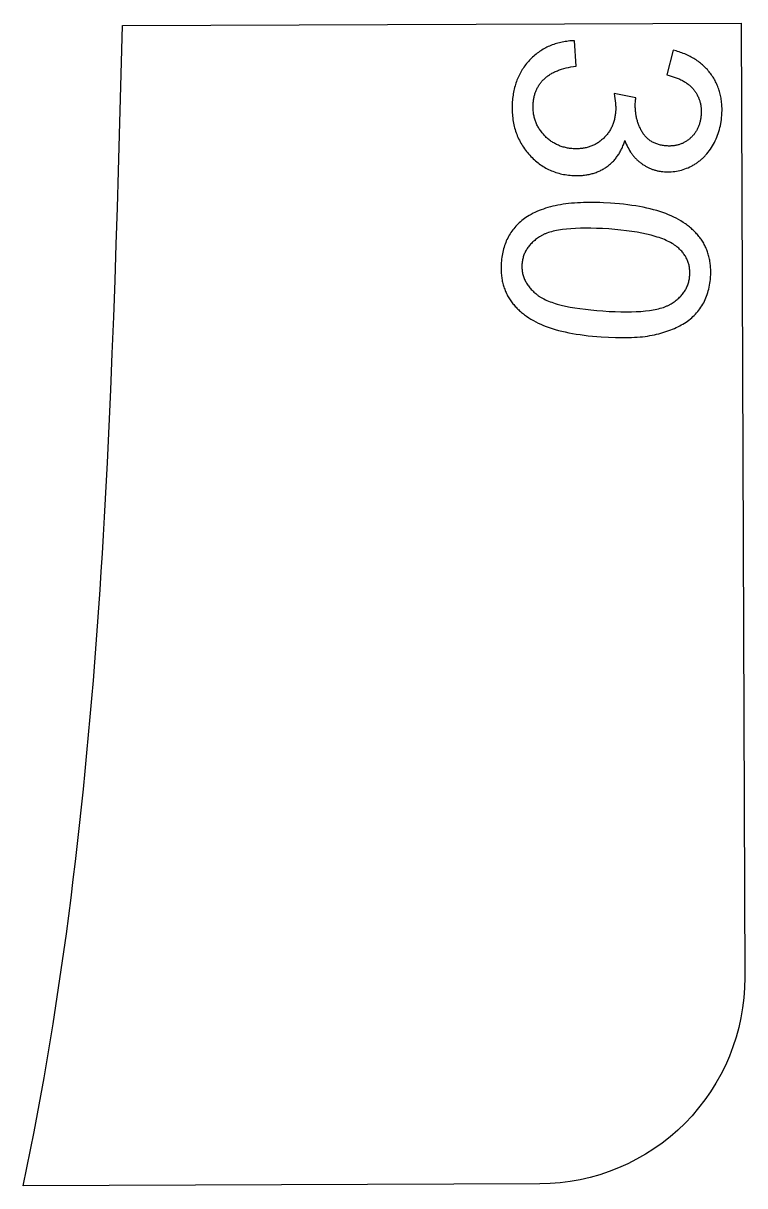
# Model space of a CAD drawing. Extents: x -16189 to 5251, y 3521 to 4024.
# Drawn here: x -4747.4 to -4571.9, y 3703.3 to 3985.9 of the extents above; entities that cross this region are included whole.
import ezdxf

# ---------------------------------------------------------------- set-up
doc = ezdxf.new("R2010")
doc.units = 0
doc.layers.add('LAYER_03', color=7, linetype='CONTINUOUS')

msp = doc.modelspace()

# ---------------------------------------------------------------- linework, layer by layer
at = {"layer": 'LAYER_03'}
for p, q in [((-4622.45, 3940.16), (-4622.94, 3939.94)), ((-4621.95, 3940.37), (-4622.45, 3940.16)), ((-4621.43, 3940.57), (-4621.95, 3940.37)), ((-4620.89, 3940.76), (-4621.43, 3940.57)), ((-4620.35, 3940.94), (-4620.89, 3940.76)), ((-4619.78, 3941.11), (-4620.35, 3940.94)), ((-4619.2, 3941.27), (-4619.78, 3941.11)), ((-4618.61, 3941.42), (-4619.2, 3941.27)), ((-4618, 3941.55), (-4618.61, 3941.42)), ((-4617.38, 3941.68), (-4618, 3941.55)), ((-4616.74, 3941.8), (-4617.38, 3941.68)), ((-4616.09, 3941.9), (-4616.74, 3941.8)), ((-4615.43, 3941.99), (-4616.09, 3941.9)), ((-4614.75, 3942.08), (-4615.43, 3941.99)), ((-4614.05, 3942.15), (-4614.75, 3942.08)), ((-4613.34, 3942.21), (-4614.05, 3942.15)), ((-4612.62, 3942.26), (-4613.34, 3942.21)), ((-4611.88, 3942.3), (-4612.62, 3942.26)), ((-4611.12, 3942.33), (-4611.88, 3942.3)), ((-4610.36, 3942.35), (-4611.12, 3942.33)), ((-4609.57, 3942.36), (-4610.36, 3942.35)), ((-4608.78, 3942.36), (-4609.57, 3942.36)), ((-4607.96, 3942.34), (-4608.78, 3942.36)), ((-4607.14, 3942.32), (-4607.96, 3942.34)), ((-4606.3, 3942.29), (-4607.14, 3942.32)), ((-4604.57, 3942.19), (-4606.3, 3942.29)), ((-4603.48, 3942.1), (-4604.57, 3942.19)), ((-4602.42, 3942.01), (-4603.48, 3942.1)), ((-4601.38, 3941.9), (-4602.42, 3942.01)), ((-4600.37, 3941.78), (-4601.38, 3941.9)), ((-4599.4, 3941.65), (-4600.37, 3941.78)), ((-4598.44, 3941.5), (-4599.4, 3941.65)), ((-4597.52, 3941.34), (-4598.44, 3941.5)), ((-4596.63, 3941.17), (-4597.52, 3941.34)), ((-4595.76, 3940.99), (-4596.63, 3941.17)), ((-4594.92, 3940.8), (-4595.76, 3940.99)), ((-4594.11, 3940.59), (-4594.92, 3940.8)), ((-4593.32, 3940.37), (-4594.11, 3940.59)), ((-4592.57, 3940.14), (-4593.32, 3940.37)), ((-4591.84, 3939.9), (-4592.57, 3940.14)), ((-4626.76, 3937.41), (-4627.05, 3937.14)), ((-4626.47, 3937.67), (-4626.76, 3937.41)), ((-4626.16, 3937.93), (-4626.47, 3937.67)), ((-4625.84, 3938.18), (-4626.16, 3937.93)), ((-4625.52, 3938.43), (-4625.84, 3938.18)), ((-4625.18, 3938.67), (-4625.52, 3938.43)), ((-4624.76, 3938.94), (-4625.18, 3938.67)), ((-4624.33, 3939.21), (-4624.76, 3938.94)), ((-4623.88, 3939.46), (-4624.33, 3939.21)), ((-4623.42, 3939.71), (-4623.88, 3939.46)), ((-4622.94, 3939.94), (-4623.42, 3939.71)), ((-4591.14, 3939.64), (-4591.84, 3939.9)), ((-4590.47, 3939.37), (-4591.14, 3939.64)), ((-4589.82, 3939.09), (-4590.47, 3939.37)), ((-4589.19, 3938.8), (-4589.82, 3939.09)), ((-4588.59, 3938.5), (-4589.19, 3938.8)), ((-4588, 3938.18), (-4588.59, 3938.5)), ((-4587.43, 3937.85), (-4588, 3938.18)), ((-4586.89, 3937.5), (-4587.43, 3937.85)), ((-4586.36, 3937.15), (-4586.89, 3937.5)), ((-4629.2, 3934.39), (-4629.4, 3934.05)), ((-4629, 3934.72), (-4629.2, 3934.39)), ((-4628.79, 3935.05), (-4629, 3934.72)), ((-4628.57, 3935.37), (-4628.79, 3935.05)), ((-4628.34, 3935.68), (-4628.57, 3935.37)), ((-4628.1, 3935.98), (-4628.34, 3935.68)), ((-4627.86, 3936.28), (-4628.1, 3935.98)), ((-4627.6, 3936.57), (-4627.86, 3936.28)), ((-4627.33, 3936.86), (-4627.6, 3936.57)), ((-4627.05, 3937.14), (-4627.33, 3936.86)), ((-4621.13, 3934.4), (-4621.27, 3934.32)), ((-4620.98, 3934.47), (-4621.13, 3934.4)), ((-4620.83, 3934.54), (-4620.98, 3934.47)), ((-4620.68, 3934.62), (-4620.83, 3934.54)), ((-4620.52, 3934.69), (-4620.68, 3934.62)), ((-4620.36, 3934.75), (-4620.52, 3934.69)), ((-4620.02, 3934.89), (-4620.36, 3934.75)), ((-4619.67, 3935.01), (-4620.02, 3934.89)), ((-4619.3, 3935.13), (-4619.67, 3935.01)), ((-4618.91, 3935.24), (-4619.3, 3935.13)), ((-4618.52, 3935.34), (-4618.91, 3935.24)), ((-4618.1, 3935.44), (-4618.52, 3935.34)), ((-4617.67, 3935.53), (-4618.1, 3935.44)), ((-4617.22, 3935.62), (-4617.67, 3935.53)), ((-4616.76, 3935.7), (-4617.22, 3935.62)), ((-4616.28, 3935.77), (-4616.76, 3935.7)), ((-4615.28, 3935.89), (-4616.28, 3935.77)), ((-4614.22, 3935.98), (-4615.28, 3935.89)), ((-4613.09, 3936.05), (-4614.22, 3935.98)), ((-4611.9, 3936.09), (-4613.09, 3936.05)), ((-4610.65, 3936.11), (-4611.9, 3936.09)), ((-4609.33, 3936.09), (-4610.65, 3936.11)), ((-4607.95, 3936.06), (-4609.33, 3936.09)), ((-4606.51, 3935.99), (-4607.95, 3936.06)), ((-4605.01, 3935.9), (-4606.51, 3935.99)), ((-4603.51, 3935.78), (-4605.01, 3935.9)), ((-4602.06, 3935.64), (-4603.51, 3935.78)), ((-4600.69, 3935.48), (-4602.06, 3935.64)), ((-4599.37, 3935.3), (-4600.69, 3935.48)), ((-4598.11, 3935.1), (-4599.37, 3935.3)), ((-4596.92, 3934.88), (-4598.11, 3935.1)), ((-4595.79, 3934.64), (-4596.92, 3934.88)), ((-4594.72, 3934.38), (-4595.79, 3934.64)), ((-4593.71, 3934.1), (-4594.72, 3934.38)), ((-4586.1, 3936.97), (-4586.36, 3937.15)), ((-4585.85, 3936.78), (-4586.1, 3936.97)), ((-4585.61, 3936.59), (-4585.85, 3936.78)), ((-4585.37, 3936.4), (-4585.61, 3936.59)), ((-4585.13, 3936.21), (-4585.37, 3936.4)), ((-4584.9, 3936.01), (-4585.13, 3936.21)), ((-4584.68, 3935.81), (-4584.9, 3936.01)), ((-4584.46, 3935.6), (-4584.68, 3935.81)), ((-4584.24, 3935.4), (-4584.46, 3935.6)), ((-4584.03, 3935.19), (-4584.24, 3935.4)), ((-4583.83, 3934.97), (-4584.03, 3935.19)), ((-4583.63, 3934.76), (-4583.83, 3934.97)), ((-4583.43, 3934.54), (-4583.63, 3934.76)), ((-4583.24, 3934.31), (-4583.43, 3934.54)), ((-4630.34, 3931.87), (-4630.46, 3931.49)), ((-4630.21, 3932.25), (-4630.34, 3931.87)), ((-4630.06, 3932.63), (-4630.21, 3932.25)), ((-4629.91, 3932.99), (-4630.06, 3932.63)), ((-4629.75, 3933.35), (-4629.91, 3932.99)), ((-4629.58, 3933.7), (-4629.75, 3933.35)), ((-4629.4, 3934.05), (-4629.58, 3933.7)), ((-4624.52, 3931.58), (-4624.67, 3931.38)), ((-4624.36, 3931.79), (-4624.52, 3931.58)), ((-4624.19, 3931.99), (-4624.36, 3931.79)), ((-4624.01, 3932.19), (-4624.19, 3931.99)), ((-4623.82, 3932.38), (-4624.01, 3932.19)), ((-4623.63, 3932.58), (-4623.82, 3932.38)), ((-4623.43, 3932.76), (-4623.63, 3932.58)), ((-4623.22, 3932.95), (-4623.43, 3932.76)), ((-4623.01, 3933.13), (-4623.22, 3932.95)), ((-4622.78, 3933.31), (-4623.01, 3933.13)), ((-4622.55, 3933.49), (-4622.78, 3933.31)), ((-4622.31, 3933.66), (-4622.55, 3933.49)), ((-4622.06, 3933.83), (-4622.31, 3933.66)), ((-4621.81, 3934), (-4622.06, 3933.83)), ((-4621.55, 3934.16), (-4621.81, 3934)), ((-4621.41, 3934.24), (-4621.55, 3934.16)), ((-4621.27, 3934.32), (-4621.41, 3934.24)), ((-4593.23, 3933.95), (-4593.71, 3934.1)), ((-4592.77, 3933.8), (-4593.23, 3933.95)), ((-4592.32, 3933.64), (-4592.77, 3933.8)), ((-4591.88, 3933.48), (-4592.32, 3933.64)), ((-4591.47, 3933.31), (-4591.88, 3933.48)), ((-4591.06, 3933.14), (-4591.47, 3933.31)), ((-4590.68, 3932.96), (-4591.06, 3933.14)), ((-4590.3, 3932.77), (-4590.68, 3932.96)), ((-4589.95, 3932.58), (-4590.3, 3932.77)), ((-4589.61, 3932.39), (-4589.95, 3932.58)), ((-4589.28, 3932.19), (-4589.61, 3932.39)), ((-4588.97, 3931.99), (-4589.28, 3932.19)), ((-4588.82, 3931.88), (-4588.97, 3931.99)), ((-4588.68, 3931.78), (-4588.82, 3931.88)), ((-4588.54, 3931.67), (-4588.68, 3931.78)), ((-4588.4, 3931.56), (-4588.54, 3931.67)), ((-4588.19, 3931.39), (-4588.4, 3931.56)), ((-4583.06, 3934.09), (-4583.24, 3934.31)), ((-4582.88, 3933.86), (-4583.06, 3934.09)), ((-4582.7, 3933.62), (-4582.88, 3933.86)), ((-4582.53, 3933.39), (-4582.7, 3933.62)), ((-4582.37, 3933.15), (-4582.53, 3933.39)), ((-4582.21, 3932.91), (-4582.37, 3933.15)), ((-4582.06, 3932.66), (-4582.21, 3932.91)), ((-4581.91, 3932.42), (-4582.06, 3932.66)), ((-4581.77, 3932.16), (-4581.91, 3932.42)), ((-4581.64, 3931.91), (-4581.77, 3932.16)), ((-4581.51, 3931.65), (-4581.64, 3931.91)), ((-4581.39, 3931.39), (-4581.51, 3931.65)), ((-4631, 3929.03), (-4631.05, 3928.59)), ((-4630.93, 3929.45), (-4631, 3929.03)), ((-4630.86, 3929.87), (-4630.93, 3929.45)), ((-4630.77, 3930.29), (-4630.86, 3929.87)), ((-4630.68, 3930.69), (-4630.77, 3930.29)), ((-4630.58, 3931.09), (-4630.68, 3930.69)), ((-4630.46, 3931.49), (-4630.58, 3931.09)), ((-4625.85, 3928.88), (-4625.92, 3928.63)), ((-4625.79, 3929.12), (-4625.85, 3928.88)), ((-4625.71, 3929.36), (-4625.79, 3929.12)), ((-4625.62, 3929.6), (-4625.71, 3929.36)), ((-4625.53, 3929.83), (-4625.62, 3929.6)), ((-4625.43, 3930.06), (-4625.53, 3929.83)), ((-4625.33, 3930.29), (-4625.43, 3930.06)), ((-4625.21, 3930.51), (-4625.33, 3930.29)), ((-4625.09, 3930.73), (-4625.21, 3930.51)), ((-4624.96, 3930.95), (-4625.09, 3930.73)), ((-4624.82, 3931.16), (-4624.96, 3930.95)), ((-4624.67, 3931.38), (-4624.82, 3931.16)), ((-4587.99, 3931.21), (-4588.19, 3931.39)), ((-4587.8, 3931.03), (-4587.99, 3931.21)), ((-4587.61, 3930.85), (-4587.8, 3931.03)), ((-4587.43, 3930.66), (-4587.61, 3930.85)), ((-4587.26, 3930.47), (-4587.43, 3930.66)), ((-4587.09, 3930.28), (-4587.26, 3930.47)), ((-4586.93, 3930.09), (-4587.09, 3930.28)), ((-4586.78, 3929.89), (-4586.93, 3930.09)), ((-4586.64, 3929.69), (-4586.78, 3929.89)), ((-4586.5, 3929.49), (-4586.64, 3929.69)), ((-4586.37, 3929.28), (-4586.5, 3929.49)), ((-4586.25, 3929.07), (-4586.37, 3929.28)), ((-4586.13, 3928.86), (-4586.25, 3929.07)), ((-4586.03, 3928.65), (-4586.13, 3928.86)), ((-4581.27, 3931.13), (-4581.39, 3931.39)), ((-4581.16, 3930.86), (-4581.27, 3931.13)), ((-4581.05, 3930.59), (-4581.16, 3930.86)), ((-4580.96, 3930.31), (-4581.05, 3930.59)), ((-4580.86, 3930.04), (-4580.96, 3930.31)), ((-4580.78, 3929.76), (-4580.86, 3930.04)), ((-4580.7, 3929.47), (-4580.78, 3929.76)), ((-4580.62, 3929.19), (-4580.7, 3929.47)), ((-4580.55, 3928.9), (-4580.62, 3929.19)), ((-4580.49, 3928.6), (-4580.55, 3928.9)), ((-4631.17, 3927.03), (-4631.18, 3926.69)), ((-4631.18, 3926.69), (-4631.18, 3926.36)), ((-4631.18, 3926.36), (-4631.18, 3926.04)), ((-4631.18, 3926.04), (-4631.17, 3925.71)), ((-4631.14, 3927.71), (-4631.17, 3927.03)), ((-4631.1, 3928.15), (-4631.14, 3927.71)), ((-4631.05, 3928.59), (-4631.1, 3928.15)), ((-4626.1, 3927.35), (-4626.12, 3927.09)), ((-4626.12, 3927.09), (-4626.12, 3926.83)), ((-4626.12, 3926.83), (-4626.12, 3926.57)), ((-4626.12, 3926.57), (-4626.11, 3926.32)), ((-4626.11, 3926.32), (-4626.09, 3926.06)), ((-4626.08, 3927.62), (-4626.1, 3927.35)), ((-4626.09, 3926.06), (-4626.07, 3925.81)), ((-4626.05, 3927.88), (-4626.08, 3927.62)), ((-4626.01, 3928.13), (-4626.05, 3927.88)), ((-4625.97, 3928.38), (-4626.01, 3928.13)), ((-4625.92, 3928.63), (-4625.97, 3928.38)), ((-4585.93, 3928.43), (-4586.03, 3928.65)), ((-4585.83, 3928.21), (-4585.93, 3928.43)), ((-4585.75, 3927.99), (-4585.83, 3928.21)), ((-4585.67, 3927.77), (-4585.75, 3927.99)), ((-4585.6, 3927.54), (-4585.67, 3927.77)), ((-4585.53, 3927.31), (-4585.6, 3927.54)), ((-4585.47, 3927.07), (-4585.53, 3927.31)), ((-4585.42, 3926.84), (-4585.47, 3927.07)), ((-4585.38, 3926.6), (-4585.42, 3926.84)), ((-4585.35, 3926.35), (-4585.38, 3926.6)), ((-4585.32, 3926.11), (-4585.35, 3926.35)), ((-4585.3, 3925.86), (-4585.32, 3926.11)), ((-4580.43, 3928.31), (-4580.49, 3928.6)), ((-4580.38, 3928.01), (-4580.43, 3928.31)), ((-4580.34, 3927.7), (-4580.38, 3928.01)), ((-4580.3, 3927.4), (-4580.34, 3927.7)), ((-4580.27, 3927.09), (-4580.3, 3927.4)), ((-4580.24, 3926.78), (-4580.27, 3927.09)), ((-4580.22, 3926.46), (-4580.24, 3926.78)), ((-4580.2, 3926.14), (-4580.22, 3926.46)), ((-4580.19, 3925.82), (-4580.2, 3926.14)), ((-4631.17, 3925.71), (-4631.16, 3925.39)), ((-4631.16, 3925.39), (-4631.13, 3925.07)), ((-4631.13, 3925.07), (-4631.11, 3924.76)), ((-4631.11, 3924.76), (-4631.07, 3924.45)), ((-4631.07, 3924.45), (-4631.04, 3924.14)), ((-4631.04, 3924.14), (-4630.99, 3923.84)), ((-4630.99, 3923.84), (-4630.94, 3923.53)), ((-4630.94, 3923.53), (-4630.88, 3923.24)), ((-4630.88, 3923.24), (-4630.82, 3922.94)), ((-4626.07, 3925.81), (-4626.03, 3925.56)), ((-4626.03, 3925.56), (-4625.99, 3925.31)), ((-4625.99, 3925.31), (-4625.94, 3925.07)), ((-4625.94, 3925.07), (-4625.88, 3924.82)), ((-4625.88, 3924.82), (-4625.81, 3924.58)), ((-4625.81, 3924.58), (-4625.74, 3924.34)), ((-4625.74, 3924.34), (-4625.65, 3924.1)), ((-4625.65, 3924.1), (-4625.56, 3923.87)), ((-4625.56, 3923.87), (-4625.46, 3923.63)), ((-4625.46, 3923.63), (-4625.35, 3923.4)), ((-4625.35, 3923.4), (-4625.24, 3923.17)), ((-4625.24, 3923.17), (-4625.11, 3922.95)), ((-4585.55, 3923.03), (-4585.49, 3923.28)), ((-4585.49, 3923.28), (-4585.43, 3923.54)), ((-4585.43, 3923.54), (-4585.39, 3923.79)), ((-4585.39, 3923.79), (-4585.35, 3924.05)), ((-4585.35, 3924.05), (-4585.32, 3924.31)), ((-4585.32, 3924.31), (-4585.3, 3924.58)), ((-4585.28, 3925.61), (-4585.3, 3925.86)), ((-4585.3, 3924.58), (-4585.28, 3924.84)), ((-4585.28, 3925.36), (-4585.28, 3925.61)), ((-4585.28, 3925.1), (-4585.28, 3925.36)), ((-4585.28, 3924.84), (-4585.28, 3925.1)), ((-4580.4, 3922.69), (-4580.33, 3923.17)), ((-4580.33, 3923.17), (-4580.28, 3923.66)), ((-4580.28, 3923.66), (-4580.24, 3924.16)), ((-4580.24, 3924.16), (-4580.2, 3924.83)), ((-4580.2, 3924.83), (-4580.19, 3925.16)), ((-4580.19, 3925.49), (-4580.19, 3925.82)), ((-4580.19, 3925.16), (-4580.19, 3925.49)), ((-4630.82, 3922.94), (-4630.75, 3922.65)), ((-4630.75, 3922.65), (-4630.67, 3922.36)), ((-4630.67, 3922.36), (-4630.59, 3922.08)), ((-4630.59, 3922.08), (-4630.51, 3921.8)), ((-4630.51, 3921.8), (-4630.41, 3921.52)), ((-4630.41, 3921.52), (-4630.31, 3921.24)), ((-4630.31, 3921.24), (-4630.21, 3920.97)), ((-4630.21, 3920.97), (-4630.1, 3920.71)), ((-4630.1, 3920.71), (-4629.98, 3920.44)), ((-4629.98, 3920.44), (-4629.86, 3920.18)), ((-4625.11, 3922.95), (-4624.98, 3922.72)), ((-4624.98, 3922.72), (-4624.84, 3922.5)), ((-4624.84, 3922.5), (-4624.69, 3922.28)), ((-4624.69, 3922.28), (-4624.54, 3922.06)), ((-4624.54, 3922.06), (-4624.37, 3921.84)), ((-4624.37, 3921.84), (-4624.2, 3921.63)), ((-4624.2, 3921.63), (-4624.02, 3921.41)), ((-4624.02, 3921.41), (-4623.83, 3921.2)), ((-4623.83, 3921.2), (-4623.63, 3920.99)), ((-4623.63, 3920.99), (-4623.42, 3920.79)), ((-4623.42, 3920.79), (-4623.21, 3920.58)), ((-4623.21, 3920.58), (-4622.99, 3920.38)), ((-4622.99, 3920.38), (-4622.76, 3920.18)), ((-4587.04, 3920.09), (-4586.88, 3920.3)), ((-4586.88, 3920.3), (-4586.73, 3920.51)), ((-4586.73, 3920.51), (-4586.58, 3920.72)), ((-4586.58, 3920.72), (-4586.45, 3920.94)), ((-4586.45, 3920.94), (-4586.32, 3921.16)), ((-4586.32, 3921.16), (-4586.19, 3921.38)), ((-4586.19, 3921.38), (-4586.08, 3921.6)), ((-4586.08, 3921.6), (-4585.97, 3921.83)), ((-4585.97, 3921.83), (-4585.87, 3922.07)), ((-4585.87, 3922.07), (-4585.78, 3922.3)), ((-4585.78, 3922.3), (-4585.69, 3922.54)), ((-4585.69, 3922.54), (-4585.62, 3922.79)), ((-4585.62, 3922.79), (-4585.55, 3923.03)), ((-4581.04, 3919.99), (-4580.9, 3920.42)), ((-4580.9, 3920.42), (-4580.78, 3920.86)), ((-4580.78, 3920.86), (-4580.66, 3921.3)), ((-4580.66, 3921.3), (-4580.56, 3921.76)), ((-4580.56, 3921.76), (-4580.47, 3922.22)), ((-4580.47, 3922.22), (-4580.4, 3922.69)), ((-4629.86, 3920.18), (-4629.73, 3919.92)), ((-4629.73, 3919.92), (-4629.59, 3919.67)), ((-4629.59, 3919.67), (-4629.45, 3919.41)), ((-4629.45, 3919.41), (-4629.3, 3919.16)), ((-4629.3, 3919.16), (-4629.15, 3918.92)), ((-4629.15, 3918.92), (-4628.99, 3918.68)), ((-4628.99, 3918.68), (-4628.83, 3918.44)), ((-4628.83, 3918.44), (-4628.66, 3918.2)), ((-4628.66, 3918.2), (-4628.48, 3917.97)), ((-4628.48, 3917.97), (-4628.3, 3917.74)), ((-4628.3, 3917.74), (-4628.11, 3917.52)), ((-4628.11, 3917.52), (-4627.92, 3917.29)), ((-4622.76, 3920.18), (-4622.52, 3919.98)), ((-4622.52, 3919.98), (-4622.39, 3919.88)), ((-4622.39, 3919.88), (-4622.27, 3919.79)), ((-4622.27, 3919.79), (-4622.14, 3919.69)), ((-4622.14, 3919.69), (-4622, 3919.6)), ((-4622, 3919.6), (-4621.86, 3919.5)), ((-4621.86, 3919.5), (-4621.72, 3919.41)), ((-4621.72, 3919.41), (-4621.57, 3919.32)), ((-4621.57, 3919.32), (-4621.42, 3919.23)), ((-4621.42, 3919.23), (-4621.1, 3919.05)), ((-4621.1, 3919.05), (-4620.77, 3918.88)), ((-4620.77, 3918.88), (-4620.42, 3918.71)), ((-4620.42, 3918.71), (-4620.06, 3918.55)), ((-4620.06, 3918.55), (-4619.67, 3918.39)), ((-4619.67, 3918.39), (-4619.28, 3918.23)), ((-4619.28, 3918.23), (-4618.86, 3918.08)), ((-4618.86, 3918.08), (-4618.43, 3917.94)), ((-4618.43, 3917.94), (-4617.99, 3917.8)), ((-4617.99, 3917.8), (-4617.52, 3917.66)), ((-4617.52, 3917.66), (-4616.55, 3917.4)), ((-4616.55, 3917.4), (-4615.51, 3917.16)), ((-4590.56, 3917.32), (-4590.41, 3917.39)), ((-4590.41, 3917.39), (-4590.26, 3917.47)), ((-4590.26, 3917.47), (-4590.12, 3917.55)), ((-4590.12, 3917.55), (-4589.98, 3917.62)), ((-4589.98, 3917.62), (-4589.84, 3917.7)), ((-4589.84, 3917.7), (-4589.58, 3917.87)), ((-4589.58, 3917.87), (-4589.33, 3918.03)), ((-4589.33, 3918.03), (-4589.08, 3918.21)), ((-4589.08, 3918.21), (-4588.84, 3918.38)), ((-4588.84, 3918.38), (-4588.61, 3918.56)), ((-4588.61, 3918.56), (-4588.39, 3918.74)), ((-4588.39, 3918.74), (-4588.17, 3918.92)), ((-4588.17, 3918.92), (-4587.97, 3919.11)), ((-4587.97, 3919.11), (-4587.77, 3919.3)), ((-4587.77, 3919.3), (-4587.57, 3919.49)), ((-4587.57, 3919.49), (-4587.39, 3919.69)), ((-4587.39, 3919.69), (-4587.21, 3919.89)), ((-4587.21, 3919.89), (-4587.04, 3920.09)), ((-4582.34, 3917.23), (-4582.12, 3917.6)), ((-4582.12, 3917.6), (-4581.91, 3917.98)), ((-4581.91, 3917.98), (-4581.71, 3918.36)), ((-4581.71, 3918.36), (-4581.53, 3918.76)), ((-4581.53, 3918.76), (-4581.35, 3919.16)), ((-4581.35, 3919.16), (-4581.19, 3919.57)), ((-4581.19, 3919.57), (-4581.04, 3919.99)), ((-4627.92, 3917.29), (-4627.73, 3917.07)), ((-4627.73, 3917.07), (-4627.53, 3916.86)), ((-4627.53, 3916.86), (-4627.32, 3916.64)), ((-4627.32, 3916.64), (-4627.11, 3916.43)), ((-4627.11, 3916.43), (-4626.89, 3916.23)), ((-4626.89, 3916.23), (-4626.67, 3916.02)), ((-4626.67, 3916.02), (-4626.45, 3915.82)), ((-4626.45, 3915.82), (-4626.22, 3915.62)), ((-4626.22, 3915.62), (-4625.98, 3915.43)), ((-4625.98, 3915.43), (-4625.74, 3915.24)), ((-4625.74, 3915.24), (-4625.49, 3915.05)), ((-4625.49, 3915.05), (-4625.24, 3914.87)), ((-4625.24, 3914.87), (-4624.98, 3914.68)), ((-4624.98, 3914.68), (-4624.46, 3914.33)), ((-4615.51, 3917.16), (-4614.4, 3916.93)), ((-4614.4, 3916.93), (-4613.23, 3916.73)), ((-4613.23, 3916.73), (-4612, 3916.54)), ((-4612, 3916.54), (-4610.69, 3916.37)), ((-4610.69, 3916.37), (-4609.33, 3916.22)), ((-4609.33, 3916.22), (-4607.89, 3916.09)), ((-4607.89, 3916.09), (-4606.4, 3915.97)), ((-4606.4, 3915.97), (-4604.89, 3915.88)), ((-4604.89, 3915.88), (-4603.45, 3915.81)), ((-4603.45, 3915.81), (-4602.07, 3915.77)), ((-4602.07, 3915.77), (-4600.75, 3915.76)), ((-4600.75, 3915.76), (-4599.49, 3915.77)), ((-4599.49, 3915.77), (-4598.3, 3915.81)), ((-4598.3, 3915.81), (-4597.17, 3915.88)), ((-4597.17, 3915.88), (-4596.1, 3915.98)), ((-4596.1, 3915.98), (-4595.1, 3916.1)), ((-4595.1, 3916.1), (-4594.62, 3916.17)), ((-4594.62, 3916.17), (-4594.16, 3916.25)), ((-4594.16, 3916.25), (-4593.72, 3916.33)), ((-4593.72, 3916.33), (-4593.28, 3916.42)), ((-4593.28, 3916.42), (-4592.87, 3916.52)), ((-4592.87, 3916.52), (-4592.47, 3916.62)), ((-4592.47, 3916.62), (-4592.09, 3916.74)), ((-4592.09, 3916.74), (-4591.72, 3916.85)), ((-4591.72, 3916.85), (-4591.37, 3916.98)), ((-4591.37, 3916.98), (-4591.03, 3917.11)), ((-4591.03, 3917.11), (-4590.87, 3917.18)), ((-4590.87, 3917.18), (-4590.71, 3917.25)), ((-4590.71, 3917.25), (-4590.56, 3917.32)), ((-4584.83, 3914.32), (-4584.51, 3914.61)), ((-4584.51, 3914.61), (-4584.2, 3914.9)), ((-4584.2, 3914.9), (-4583.9, 3915.21)), ((-4583.9, 3915.21), (-4583.62, 3915.52)), ((-4583.62, 3915.52), (-4583.34, 3915.85)), ((-4583.34, 3915.85), (-4583.07, 3916.18)), ((-4583.07, 3916.18), (-4582.82, 3916.52)), ((-4582.82, 3916.52), (-4582.58, 3916.87)), ((-4582.58, 3916.87), (-4582.34, 3917.23)), ((-4624.46, 3914.33), (-4623.91, 3913.99)), ((-4623.91, 3913.99), (-4623.34, 3913.66)), ((-4623.34, 3913.66), (-4622.76, 3913.34)), ((-4622.76, 3913.34), (-4622.15, 3913.04)), ((-4622.15, 3913.04), (-4621.52, 3912.75)), ((-4621.52, 3912.75), (-4620.87, 3912.47)), ((-4620.87, 3912.47), (-4620.2, 3912.2)), ((-4620.2, 3912.2), (-4619.5, 3911.95)), ((-4619.5, 3911.95), (-4618.77, 3911.71)), ((-4589.46, 3911.55), (-4589.02, 3911.74)), ((-4589.02, 3911.74), (-4588.59, 3911.93)), ((-4588.59, 3911.93), (-4588.16, 3912.13)), ((-4588.16, 3912.13), (-4587.75, 3912.34)), ((-4587.75, 3912.34), (-4587.35, 3912.56)), ((-4587.35, 3912.56), (-4586.96, 3912.78)), ((-4586.96, 3912.78), (-4586.57, 3913.02)), ((-4586.57, 3913.02), (-4586.2, 3913.26)), ((-4586.2, 3913.26), (-4585.84, 3913.51)), ((-4585.84, 3913.51), (-4585.49, 3913.77)), ((-4585.49, 3913.77), (-4585.15, 3914.04)), ((-4585.15, 3914.04), (-4584.83, 3914.32)), ((-4618.77, 3911.71), (-4618.02, 3911.48)), ((-4618.02, 3911.48), (-4617.24, 3911.26)), ((-4617.24, 3911.26), (-4616.43, 3911.06)), ((-4616.43, 3911.06), (-4615.59, 3910.86)), ((-4615.59, 3910.86), (-4614.73, 3910.68)), ((-4614.73, 3910.68), (-4613.84, 3910.52)), ((-4613.84, 3910.52), (-4612.92, 3910.36)), ((-4612.92, 3910.36), (-4611.98, 3910.22)), ((-4611.98, 3910.22), (-4611, 3910.08)), ((-4611, 3910.08), (-4610, 3909.96)), ((-4610, 3909.96), (-4608.97, 3909.86)), ((-4608.97, 3909.86), (-4607.92, 3909.76)), ((-4607.92, 3909.76), (-4606.84, 3909.68)), ((-4606.84, 3909.68), (-4605.03, 3909.57)), ((-4605.03, 3909.57), (-4603.32, 3909.51)), ((-4603.32, 3909.51), (-4602.49, 3909.49)), ((-4602.49, 3909.49), (-4601.69, 3909.48)), ((-4601.69, 3909.48), (-4600.92, 3909.48)), ((-4600.92, 3909.48), (-4600.16, 3909.5)), ((-4600.16, 3909.5), (-4599.44, 3909.52)), ((-4599.44, 3909.52), (-4598.73, 3909.56)), ((-4598.73, 3909.56), (-4598.05, 3909.6)), ((-4598.05, 3909.6), (-4597.39, 3909.66)), ((-4597.39, 3909.66), (-4596.75, 3909.72)), ((-4596.75, 3909.72), (-4596.13, 3909.8)), ((-4596.13, 3909.8), (-4595.54, 3909.88)), ((-4595.54, 3909.88), (-4594.98, 3909.98)), ((-4594.98, 3909.98), (-4593.88, 3910.2)), ((-4593.88, 3910.2), (-4593.35, 3910.32)), ((-4593.35, 3910.32), (-4592.83, 3910.45)), ((-4592.83, 3910.45), (-4592.32, 3910.58)), ((-4592.32, 3910.58), (-4591.82, 3910.73)), ((-4591.82, 3910.73), (-4591.33, 3910.88)), ((-4591.33, 3910.88), (-4590.85, 3911.04)), ((-4590.85, 3911.04), (-4590.37, 3911.2)), ((-4590.37, 3911.2), (-4589.91, 3911.37)), ((-4589.91, 3911.37), (-4589.46, 3911.55))]:
    msp.add_line(p, q, dxfattribs=at)
msp.add_lwpolyline([(-4621.74, 3703.74), (-4747.4, 3703.28), (-4746.5, 3707.65), (-4745.62, 3712.01), (-4744.76, 3716.38), (-4743.93, 3720.75), (-4743.13, 3725.12), (-4742.35, 3729.49), (-4741.59, 3733.86), (-4740.86, 3738.24), (-4740.14, 3742.62), (-4739.46, 3747), (-4738.79, 3751.38), (-4738.14, 3755.77), (-4737.52, 3760.15), (-4736.91, 3764.54), (-4736.33, 3768.93), (-4735.76, 3773.32), (-4735.22, 3777.72), (-4734.69, 3782.11), (-4734.18, 3786.51), (-4733.69, 3790.9), (-4733.22, 3795.3), (-4732.76, 3799.7), (-4732.32, 3804.11), (-4731.9, 3808.51), (-4731.49, 3812.92), (-4731.09, 3817.32), (-4730.72, 3821.73), (-4730.35, 3826.14), (-4730, 3830.55), (-4729.66, 3834.96), (-4729.34, 3839.37), (-4729.03, 3843.78), (-4728.73, 3848.2), (-4728.44, 3852.61), (-4728.16, 3857.03), (-4727.9, 3861.45), (-4727.64, 3865.86), (-4727.39, 3870.28), (-4726.93, 3879.12), (-4726.5, 3887.97), (-4726.11, 3896.81), (-4725.74, 3905.66), (-4725.4, 3914.51), (-4725.08, 3923.37), (-4724.79, 3932.22), (-4724.51, 3941.08), (-4724.25, 3949.94), (-4723.76, 3967.65), (-4723.29, 3985.37), (-4572.77, 3985.92), (-4571.92, 3753.92, -0.414214)], format="xyb", close=True, dxfattribs=at)
msp.add_lwpolyline([(-4613.3, 3981.67), (-4613.69, 3981.66), (-4614.07, 3981.64), (-4614.46, 3981.61), (-4614.83, 3981.57), (-4615.21, 3981.52), (-4615.58, 3981.47), (-4615.94, 3981.41), (-4616.3, 3981.34), (-4616.66, 3981.27), (-4617.01, 3981.18), (-4617.36, 3981.09), (-4617.71, 3980.99), (-4618.05, 3980.89), (-4618.39, 3980.77), (-4618.72, 3980.65), (-4619.05, 3980.52), (-4619.38, 3980.39), (-4619.7, 3980.24), (-4620.02, 3980.09), (-4620.33, 3979.93), (-4620.64, 3979.77), (-4620.94, 3979.59), (-4621.24, 3979.41), (-4621.54, 3979.22), (-4621.84, 3979.02), (-4622.12, 3978.82), (-4622.41, 3978.61), (-4622.69, 3978.39), (-4622.97, 3978.16), (-4623.24, 3977.93), (-4623.51, 3977.68), (-4623.78, 3977.43), (-4624.04, 3977.18), (-4624.29, 3976.92), (-4624.53, 3976.65), (-4624.77, 3976.38), (-4625, 3976.1), (-4625.22, 3975.82), (-4625.44, 3975.54), (-4625.65, 3975.25), (-4625.85, 3974.95), (-4626.04, 3974.65), (-4626.23, 3974.34), (-4626.41, 3974.03), (-4626.58, 3973.72), (-4626.74, 3973.4), (-4626.9, 3973.08), (-4627.05, 3972.75), (-4627.19, 3972.41), (-4627.33, 3972.07), (-4627.45, 3971.73), (-4627.57, 3971.38), (-4627.69, 3971.02), (-4627.79, 3970.67), (-4627.89, 3970.3), (-4627.98, 3969.93), (-4628.07, 3969.56), (-4628.14, 3969.18), (-4628.21, 3968.8), (-4628.27, 3968.41), (-4628.33, 3968.02), (-4628.37, 3967.62), (-4628.41, 3967.22), (-4628.45, 3966.81), (-4628.47, 3966.36), (-4628.49, 3965.91), (-4628.5, 3965.46), (-4628.5, 3965.02), (-4628.49, 3964.59), (-4628.47, 3964.16), (-4628.44, 3963.73), (-4628.4, 3963.31), (-4628.36, 3962.89), (-4628.3, 3962.48), (-4628.24, 3962.07), (-4628.16, 3961.66), (-4628.08, 3961.26), (-4627.99, 3960.86), (-4627.89, 3960.47), (-4627.77, 3960.08), (-4627.65, 3959.7), (-4627.52, 3959.32), (-4627.39, 3958.94), (-4627.24, 3958.57), (-4627.08, 3958.21), (-4626.91, 3957.84), (-4626.74, 3957.49), (-4626.55, 3957.13), (-4626.36, 3956.78), (-4626.16, 3956.44), (-4625.94, 3956.1), (-4625.72, 3955.76), (-4625.49, 3955.43), (-4625.25, 3955.1), (-4625, 3954.78), (-4624.75, 3954.46), (-4624.48, 3954.14), (-4624.21, 3953.84), (-4623.94, 3953.54), (-4623.66, 3953.26), (-4623.37, 3952.98), (-4623.09, 3952.71), (-4622.79, 3952.46), (-4622.5, 3952.21), (-4622.19, 3951.97), (-4621.89, 3951.73), (-4621.58, 3951.51), (-4621.26, 3951.3), (-4620.94, 3951.09), (-4620.62, 3950.9), (-4620.29, 3950.71), (-4619.96, 3950.53), (-4619.62, 3950.37), (-4619.28, 3950.21), (-4618.93, 3950.06), (-4618.58, 3949.92), (-4618.22, 3949.78), (-4617.86, 3949.66), (-4617.5, 3949.55), (-4617.13, 3949.44), (-4616.75, 3949.34), (-4616.38, 3949.26), (-4615.99, 3949.18), (-4615.61, 3949.11), (-4615.21, 3949.05), (-4614.82, 3949), (-4614.42, 3948.96), (-4614.01, 3948.92), (-4613.41, 3948.89), (-4612.83, 3948.88), (-4612.54, 3948.88), (-4612.25, 3948.89), (-4611.97, 3948.9), (-4611.69, 3948.92), (-4611.41, 3948.94), (-4611.13, 3948.96), (-4610.86, 3949), (-4610.59, 3949.03), (-4610.33, 3949.07), (-4610.06, 3949.12), (-4609.8, 3949.17), (-4609.54, 3949.23), (-4609.29, 3949.29), (-4609.04, 3949.36), (-4608.79, 3949.43), (-4608.54, 3949.5), (-4608.29, 3949.59), (-4608.05, 3949.67), (-4607.82, 3949.76), (-4607.58, 3949.86), (-4607.35, 3949.96), (-4607.12, 3950.07), (-4606.89, 3950.18), (-4606.67, 3950.3), (-4606.45, 3950.42), (-4606.23, 3950.54), (-4606.01, 3950.68), (-4605.8, 3950.81), (-4605.59, 3950.95), (-4605.38, 3951.1), (-4605.18, 3951.25), (-4604.98, 3951.4), (-4604.79, 3951.56), (-4604.6, 3951.72), (-4604.42, 3951.89), (-4604.23, 3952.06), (-4604.06, 3952.23), (-4603.88, 3952.41), (-4603.71, 3952.59), (-4603.55, 3952.78), (-4603.39, 3952.97), (-4603.23, 3953.17), (-4603.08, 3953.36), (-4602.93, 3953.57), (-4602.78, 3953.78), (-4602.64, 3953.99), (-4602.5, 3954.2), (-4602.37, 3954.42), (-4602.24, 3954.65), (-4602.12, 3954.87), (-4602, 3955.11), (-4601.88, 3955.34), (-4601.77, 3955.58), (-4601.66, 3955.83), (-4601.55, 3956.08), (-4601.45, 3956.33), (-4601.35, 3956.59), (-4601.26, 3956.85), (-4601.17, 3957.12), (-4601.09, 3957.39), (-4600.92, 3956.95), (-4600.74, 3956.53), (-4600.55, 3956.13), (-4600.35, 3955.73), (-4600.14, 3955.35), (-4599.92, 3954.98), (-4599.69, 3954.62), (-4599.58, 3954.45), (-4599.46, 3954.27), (-4599.34, 3954.11), (-4599.21, 3953.94), (-4599.09, 3953.78), (-4598.96, 3953.62), (-4598.83, 3953.46), (-4598.69, 3953.31), (-4598.56, 3953.16), (-4598.42, 3953.02), (-4598.28, 3952.87), (-4598.13, 3952.73), (-4597.99, 3952.6), (-4597.84, 3952.46), (-4597.69, 3952.33), (-4597.54, 3952.2), (-4597.38, 3952.08), (-4597.23, 3951.96), (-4597.07, 3951.84), (-4596.91, 3951.72), (-4596.75, 3951.61), (-4596.58, 3951.5), (-4596.42, 3951.4), (-4596.25, 3951.3), (-4596.09, 3951.2), (-4595.92, 3951.1), (-4595.75, 3951.01), (-4595.58, 3950.92), (-4595.41, 3950.84), (-4595.23, 3950.76), (-4595.06, 3950.68), (-4594.88, 3950.6), (-4594.7, 3950.53), (-4594.52, 3950.46), (-4594.34, 3950.4), (-4594.16, 3950.33), (-4593.98, 3950.28), (-4593.79, 3950.22), (-4593.6, 3950.17), (-4593.42, 3950.12), (-4593.23, 3950.07), (-4593.04, 3950.03), (-4592.85, 3949.99), (-4592.65, 3949.96), (-4592.46, 3949.93), (-4592.26, 3949.9), (-4591.87, 3949.85), (-4591.47, 3949.81), (-4591.04, 3949.79), (-4590.62, 3949.78), (-4590.2, 3949.79), (-4589.78, 3949.81), (-4589.37, 3949.85), (-4588.95, 3949.9), (-4588.54, 3949.96), (-4588.13, 3950.04), (-4587.72, 3950.13), (-4587.31, 3950.24), (-4586.91, 3950.36), (-4586.51, 3950.5), (-4586.1, 3950.65), (-4585.71, 3950.81), (-4585.31, 3950.99), (-4584.91, 3951.19), (-4584.72, 3951.29), (-4584.52, 3951.39), (-4584.33, 3951.5), (-4584.14, 3951.61), (-4583.96, 3951.73), (-4583.77, 3951.85), (-4583.59, 3951.97), (-4583.41, 3952.1), (-4583.23, 3952.22), (-4583.06, 3952.36), (-4582.88, 3952.49), (-4582.71, 3952.63), (-4582.54, 3952.77), (-4582.38, 3952.92), (-4582.21, 3953.07), (-4582.05, 3953.22), (-4581.89, 3953.37), (-4581.73, 3953.53), (-4581.58, 3953.7), (-4581.43, 3953.86), (-4581.13, 3954.2), (-4580.84, 3954.56), (-4580.56, 3954.92), (-4580.29, 3955.3), (-4580.02, 3955.7), (-4579.77, 3956.11), (-4579.53, 3956.52), (-4579.3, 3956.95), (-4579.08, 3957.37), (-4578.88, 3957.81), (-4578.69, 3958.25), (-4578.52, 3958.7), (-4578.36, 3959.15), (-4578.21, 3959.61), (-4578.07, 3960.07), (-4577.95, 3960.55), (-4577.84, 3961.02), (-4577.74, 3961.51), (-4577.66, 3961.99), (-4577.59, 3962.49), (-4577.54, 3962.99), (-4577.5, 3963.5), (-4577.47, 3963.87), (-4577.46, 3964.23), (-4577.45, 3964.59), (-4577.45, 3964.95), (-4577.45, 3965.3), (-4577.47, 3965.66), (-4577.48, 3966), (-4577.51, 3966.35), (-4577.54, 3966.69), (-4577.58, 3967.03), (-4577.63, 3967.36), (-4577.68, 3967.7), (-4577.74, 3968.02), (-4577.81, 3968.35), (-4577.88, 3968.67), (-4577.96, 3968.99), (-4578.05, 3969.3), (-4578.15, 3969.61), (-4578.25, 3969.92), (-4578.36, 3970.23), (-4578.47, 3970.53), (-4578.59, 3970.83), (-4578.72, 3971.12), (-4578.86, 3971.41), (-4579, 3971.7), (-4579.15, 3971.99), (-4579.31, 3972.27), (-4579.47, 3972.55), (-4579.64, 3972.82), (-4579.82, 3973.09), (-4580, 3973.36), (-4580.19, 3973.63), (-4580.39, 3973.89), (-4580.59, 3974.14), (-4580.8, 3974.39), (-4581.01, 3974.64), (-4581.23, 3974.88), (-4581.46, 3975.11), (-4581.69, 3975.34), (-4581.93, 3975.57), (-4582.17, 3975.79), (-4582.42, 3976), (-4582.68, 3976.21), (-4582.94, 3976.41), (-4583.2, 3976.61), (-4583.48, 3976.8), (-4583.75, 3976.99), (-4584.04, 3977.18), (-4584.33, 3977.35), (-4584.62, 3977.53), (-4584.93, 3977.69), (-4585.23, 3977.85), (-4585.55, 3978.01), (-4585.86, 3978.16), (-4586.19, 3978.31), (-4586.52, 3978.45), (-4586.86, 3978.59), (-4587.2, 3978.72), (-4587.55, 3978.84), (-4587.9, 3978.96), (-4588.26, 3979.08), (-4588.62, 3979.19), (-4589.37, 3979.39), (-4590.89, 3973.35), (-4590.34, 3973.22), (-4589.81, 3973.08), (-4589.3, 3972.92), (-4588.81, 3972.75), (-4588.58, 3972.67), (-4588.34, 3972.58), (-4588.11, 3972.48), (-4587.89, 3972.39), (-4587.67, 3972.29), (-4587.45, 3972.18), (-4587.24, 3972.08), (-4587.04, 3971.97), (-4586.83, 3971.86), (-4586.64, 3971.74), (-4586.45, 3971.62), (-4586.26, 3971.5), (-4586.08, 3971.38), (-4585.9, 3971.25), (-4585.72, 3971.12), (-4585.55, 3970.99), (-4585.39, 3970.85), (-4585.23, 3970.72), (-4585.07, 3970.57), (-4584.92, 3970.43), (-4584.78, 3970.28), (-4584.64, 3970.13), (-4584.5, 3969.98), (-4584.37, 3969.82), (-4584.24, 3969.66), (-4584.12, 3969.5), (-4584, 3969.33), (-4583.88, 3969.17), (-4583.77, 3969), (-4583.67, 3968.83), (-4583.57, 3968.66), (-4583.47, 3968.49), (-4583.38, 3968.31), (-4583.3, 3968.13), (-4583.21, 3967.95), (-4583.14, 3967.77), (-4583.06, 3967.59), (-4582.99, 3967.4), (-4582.93, 3967.21), (-4582.87, 3967.02), (-4582.82, 3966.83), (-4582.77, 3966.64), (-4582.72, 3966.44), (-4582.68, 3966.24), (-4582.64, 3966.04), (-4582.61, 3965.84), (-4582.58, 3965.64), (-4582.56, 3965.43), (-4582.54, 3965.22), (-4582.53, 3965.01), (-4582.52, 3964.8), (-4582.51, 3964.59), (-4582.51, 3964.37), (-4582.52, 3964.15), (-4582.52, 3963.93), (-4582.54, 3963.71), (-4582.56, 3963.49), (-4582.58, 3963.27), (-4582.6, 3963.05), (-4582.63, 3962.83), (-4582.67, 3962.62), (-4582.71, 3962.41), (-4582.75, 3962.21), (-4582.8, 3962), (-4582.85, 3961.8), (-4582.9, 3961.6), (-4582.96, 3961.41), (-4583.02, 3961.22), (-4583.09, 3961.03), (-4583.16, 3960.84), (-4583.24, 3960.66), (-4583.32, 3960.48), (-4583.4, 3960.3), (-4583.49, 3960.13), (-4583.58, 3959.95), (-4583.68, 3959.79), (-4583.78, 3959.62), (-4583.88, 3959.46), (-4583.99, 3959.3), (-4584.11, 3959.14), (-4584.22, 3958.98), (-4584.34, 3958.83), (-4584.47, 3958.68), (-4584.6, 3958.54), (-4584.73, 3958.4), (-4584.87, 3958.26), (-4585.01, 3958.12), (-4585.16, 3957.98), (-4585.31, 3957.85), (-4585.46, 3957.73), (-4585.61, 3957.61), (-4585.77, 3957.49), (-4585.92, 3957.38), (-4586.08, 3957.27), (-4586.24, 3957.17), (-4586.4, 3957.07), (-4586.57, 3956.98), (-4586.74, 3956.89), (-4586.9, 3956.8), (-4587.07, 3956.72), (-4587.25, 3956.65), (-4587.42, 3956.58), (-4587.6, 3956.51), (-4587.78, 3956.45), (-4587.96, 3956.39), (-4588.14, 3956.34), (-4588.32, 3956.29), (-4588.51, 3956.25), (-4588.7, 3956.21), (-4588.89, 3956.18), (-4589.08, 3956.15), (-4589.27, 3956.12), (-4589.47, 3956.1), (-4589.67, 3956.09), (-4589.86, 3956.08), (-4590.07, 3956.07), (-4590.27, 3956.07), (-4590.48, 3956.07), (-4590.68, 3956.08), (-4590.89, 3956.09), (-4591.16, 3956.12), (-4591.41, 3956.14), (-4591.67, 3956.18), (-4591.92, 3956.21), (-4592.16, 3956.26), (-4592.4, 3956.31), (-4592.64, 3956.37), (-4592.87, 3956.43), (-4593.09, 3956.5), (-4593.31, 3956.57), (-4593.53, 3956.65), (-4593.74, 3956.73), (-4593.94, 3956.83), (-4594.15, 3956.92), (-4594.34, 3957.03), (-4594.54, 3957.13), (-4594.72, 3957.25), (-4594.91, 3957.37), (-4595.08, 3957.49), (-4595.26, 3957.63), (-4595.42, 3957.76), (-4595.59, 3957.91), (-4595.75, 3958.06), (-4595.9, 3958.21), (-4596.05, 3958.37), (-4596.2, 3958.54), (-4596.34, 3958.71), (-4596.47, 3958.89), (-4596.6, 3959.07), (-4596.73, 3959.26), (-4596.85, 3959.46), (-4596.96, 3959.66), (-4597.08, 3959.87), (-4597.18, 3960.07), (-4597.29, 3960.28), (-4597.39, 3960.49), (-4597.48, 3960.7), (-4597.57, 3960.91), (-4597.66, 3961.12), (-4597.74, 3961.34), (-4597.82, 3961.55), (-4597.9, 3961.77), (-4597.97, 3961.98), (-4598.04, 3962.2), (-4598.1, 3962.42), (-4598.16, 3962.64), (-4598.21, 3962.87), (-4598.26, 3963.09), (-4598.31, 3963.32), (-4598.35, 3963.54), (-4598.39, 3963.77), (-4598.42, 3964), (-4598.45, 3964.23), (-4598.48, 3964.46), (-4598.5, 3964.69), (-4598.52, 3964.93), (-4598.53, 3965.16), (-4598.54, 3965.4), (-4598.55, 3965.87), (-4598.54, 3966.35), (-4598.51, 3966.84), (-4598.51, 3966.94), (-4598.5, 3967.04), (-4598.47, 3967.27), (-4598.43, 3967.53), (-4598.38, 3967.82), (-4603.7, 3968.88), (-4603.59, 3968.23), (-4603.49, 3967.62), (-4603.41, 3967.03), (-4603.36, 3966.47), (-4603.32, 3965.94), (-4603.31, 3965.68), (-4603.3, 3965.43), (-4603.3, 3965.19), (-4603.3, 3964.96), (-4603.31, 3964.73), (-4603.32, 3964.51), (-4603.34, 3964.25), (-4603.37, 3963.99), (-4603.4, 3963.73), (-4603.44, 3963.48), (-4603.48, 3963.22), (-4603.53, 3962.98), (-4603.58, 3962.73), (-4603.64, 3962.49), (-4603.7, 3962.25), (-4603.77, 3962.02), (-4603.84, 3961.79), (-4603.92, 3961.56), (-4604, 3961.34), (-4604.09, 3961.12), (-4604.18, 3960.9), (-4604.28, 3960.68), (-4604.38, 3960.47), (-4604.49, 3960.26), (-4604.6, 3960.06), (-4604.72, 3959.86), (-4604.85, 3959.66), (-4604.97, 3959.46), (-4605.11, 3959.27), (-4605.25, 3959.08), (-4605.39, 3958.9), (-4605.54, 3958.72), (-4605.7, 3958.54), (-4605.86, 3958.36), (-4606.02, 3958.19), (-4606.19, 3958.02), (-4606.37, 3957.86), (-4606.55, 3957.7), (-4606.73, 3957.54), (-4606.92, 3957.39), (-4607.11, 3957.24), (-4607.3, 3957.1), (-4607.49, 3956.97), (-4607.69, 3956.84), (-4607.89, 3956.71), (-4608.09, 3956.59), (-4608.3, 3956.48), (-4608.5, 3956.37), (-4608.71, 3956.27), (-4608.93, 3956.18), (-4609.14, 3956.09), (-4609.36, 3956), (-4609.58, 3955.92), (-4609.8, 3955.85), (-4610.02, 3955.78), (-4610.25, 3955.72), (-4610.48, 3955.66), (-4610.71, 3955.61), (-4610.95, 3955.56), (-4611.18, 3955.52), (-4611.42, 3955.49), (-4611.67, 3955.46), (-4611.91, 3955.44), (-4612.16, 3955.42), (-4612.41, 3955.41), (-4612.66, 3955.4), (-4612.91, 3955.4), (-4613.17, 3955.4), (-4613.43, 3955.41), (-4613.69, 3955.43), (-4613.97, 3955.45), (-4614.24, 3955.48), (-4614.51, 3955.51), (-4614.77, 3955.55), (-4615.03, 3955.59), (-4615.29, 3955.64), (-4615.55, 3955.7), (-4615.8, 3955.76), (-4616.05, 3955.83), (-4616.3, 3955.9), (-4616.54, 3955.98), (-4616.78, 3956.06), (-4617.01, 3956.15), (-4617.25, 3956.25), (-4617.48, 3956.35), (-4617.7, 3956.46), (-4617.93, 3956.57), (-4618.15, 3956.68), (-4618.37, 3956.81), (-4618.58, 3956.94), (-4618.79, 3957.07), (-4619, 3957.21), (-4619.2, 3957.36), (-4619.4, 3957.51), (-4619.6, 3957.66), (-4619.8, 3957.83), (-4619.99, 3958), (-4620.18, 3958.17), (-4620.36, 3958.35), (-4620.54, 3958.53), (-4620.72, 3958.72), (-4620.9, 3958.92), (-4621.07, 3959.12), (-4621.23, 3959.32), (-4621.39, 3959.53), (-4621.55, 3959.73), (-4621.69, 3959.94), (-4621.83, 3960.15), (-4621.97, 3960.37), (-4622.1, 3960.58), (-4622.22, 3960.8), (-4622.34, 3961.02), (-4622.45, 3961.24), (-4622.55, 3961.47), (-4622.65, 3961.69), (-4622.74, 3961.92), (-4622.83, 3962.15), (-4622.91, 3962.39), (-4622.99, 3962.62), (-4623.05, 3962.86), (-4623.12, 3963.1), (-4623.17, 3963.34), (-4623.22, 3963.59), (-4623.27, 3963.83), (-4623.31, 3964.08), (-4623.34, 3964.33), (-4623.37, 3964.59), (-4623.39, 3964.84), (-4623.4, 3965.1), (-4623.41, 3965.36), (-4623.41, 3965.62), (-4623.41, 3965.89), (-4623.4, 3966.15), (-4623.38, 3966.42), (-4623.36, 3966.65), (-4623.34, 3966.87), (-4623.31, 3967.09), (-4623.28, 3967.31), (-4623.25, 3967.53), (-4623.21, 3967.74), (-4623.16, 3967.95), (-4623.12, 3968.16), (-4623.06, 3968.37), (-4623.01, 3968.57), (-4622.95, 3968.77), (-4622.88, 3968.97), (-4622.81, 3969.17), (-4622.74, 3969.36), (-4622.66, 3969.55), (-4622.57, 3969.74), (-4622.49, 3969.93), (-4622.4, 3970.11), (-4622.3, 3970.3), (-4622.2, 3970.47), (-4622.09, 3970.65), (-4621.99, 3970.83), (-4621.87, 3971), (-4621.75, 3971.17), (-4621.63, 3971.33), (-4621.51, 3971.5), (-4621.38, 3971.66), (-4621.24, 3971.82), (-4621.1, 3971.98), (-4620.96, 3972.13), (-4620.81, 3972.28), (-4620.66, 3972.43), (-4620.5, 3972.58), (-4620.34, 3972.72), (-4620.17, 3972.86), (-4620, 3973), (-4619.82, 3973.13), (-4619.63, 3973.26), (-4619.44, 3973.39), (-4619.25, 3973.51), (-4619.04, 3973.63), (-4618.84, 3973.75), (-4618.63, 3973.87), (-4618.41, 3973.98), (-4618.19, 3974.08), (-4617.96, 3974.19), (-4617.72, 3974.29), (-4617.48, 3974.39), (-4617.24, 3974.48), (-4616.99, 3974.57), (-4616.73, 3974.66), (-4616.47, 3974.74), (-4615.93, 3974.9), (-4615.37, 3975.05), (-4614.79, 3975.18), (-4614.18, 3975.3), (-4613.56, 3975.4), (-4612.91, 3975.5)], close=True, dxfattribs=at)

doc.saveas('drawing.dxf')
